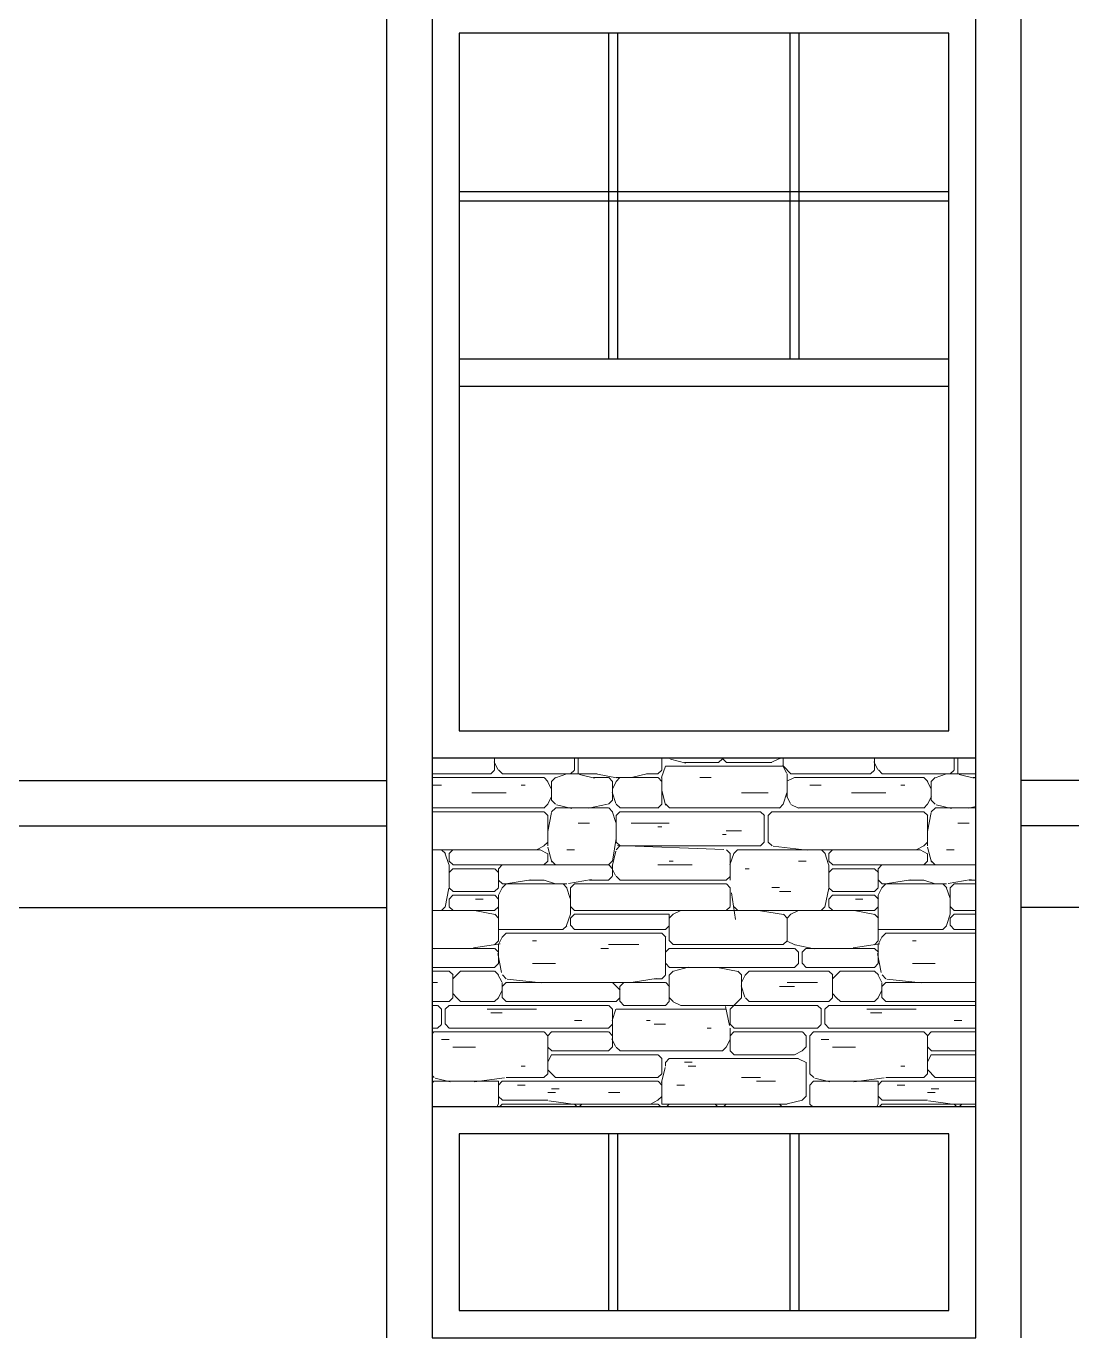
# Model space of a CAD drawing. Extents: x -12289450 to -10763036, y -7834513 to -6150123.
# Drawn here: x -11257433 to -11256141, y -7793914 to -7792292 of the extents above; entities that cross this region are included whole.
import ezdxf

# ---------------------------------------------------------------- set-up
doc = ezdxf.new("R2010")
doc.units = 0
doc.header["$LTSCALE"] = 25
doc.layers.add('RAZMER', color=7, linetype='Continuous', lineweight=9)
doc.layers.add('Двери демонтаж', color=15, linetype='Continuous', lineweight=9)

msp = doc.modelspace()

# ---------------------------------------------------------------- hatches: boundary and pattern name
at = {"layer": 'RAZMER', "lineweight": 9, "ltscale": 4}
h = msp.add_hatch(dxfattribs=at)
h.set_pattern_fill('DSLSTN', color=251, scale=168, style=0, pattern_type=2)
h.set_pattern_definition([(180, (-4778813.96, -3837752.3), (-6e-14, -469.224), [103.22928, -365.99472]), (0, (-4779269.1, -3837771.07), (0, 469.224), [60.99912, -408.22488]), (0, (-4779208.1, -3837794.53), (0, 469.224), [32.84568, -436.37832]), (315, (-4779212.8, -3837789.84), (469.22399, -1e-13), [6.635831, -656.947116]), (270, (-4779212.8, -3837785.15), (469.224, -9e-14), [4.69224, -464.53176]), (270, (-4779212.8, -3837775.76), (469.224, -9e-14), [9.38448, -459.83952]), (225, (-4779208.1, -3837771.07), (-7e-14, -469.22399), [6.635831, -656.947116]), (180, (-4779076.7, -3837771.07), (-6e-14, -469.224), [131.38272, -337.84128]), (135, (-4779072.03, -3837775.76), (-469.22399, 4e-14), [6.635831, -656.947116]), (90, (-4779072.03, -3837780.45), (-469.224, 3e-14), [4.69224, -464.53176]), (180, (-4779076.7, -3837503.6), (-6e-14, -469.224), [197.07408, -272.14992]), (180, (-4779118.95, -3837597.46), (-6e-14, -469.224), [89.15256, -380.07144]), (180, (-4779011.03, -3837386.3), (-6e-14, -469.224), [192.38184, -276.84216]), (225, (-4778935.96, -3837639.7), (-7e-14, -469.22399), [6.635831, -656.947116]), (315, (-4778935.96, -3837639.7), (469.22399, -1e-13), [6.635831, -656.947116]), (45, (-4779067.34, -3837470.77), (4e-14, 469.22399), [6.635831, -656.947116]), (0, (-4779203.4, -3837470.77), (0, 469.224), [136.07496, -333.14904]), (135, (-4778921.88, -3837536.46), (-469.22399, 4e-14), [6.635831, -656.947116]), (180, (-4778846.8, -3837536.46), (-6e-14, -469.224), [75.07584, -394.14816]), (225, (-4779001.65, -3837541.15), (-7e-14, -469.22399), [6.635831, -656.947116]), (180, (-4778842.1, -3837541.15), (-6e-14, -469.224), [159.53616, -309.68784]), (0, (-4779240.95, -3837813.3), (0, 469.224), [9.38448, -459.83952]), (0, (-4779184.64, -3837550.54), (0, 469.224), [4.69224, -464.53176]), (0, (-4779269.1, -3837527.07), (0, 469.224), [28.15344, -441.07056]), (0, (-4779283.2, -3837517.7), (0, 469.224), [9.38448, -459.83952]), (0, (-4778865.57, -3837452), (0, 469.224), [18.76896, -450.45504]), (0, (-4778856.2, -3837447.3), (0, 469.224), [37.53792, -431.68608]), (0, (-4779184.64, -3837672.53), (0, 469.224), [4.69224, -464.53176]), (0, (-4779245.64, -3837681.9), (0, 469.224), [42.23016, -426.99384]), (0, (-4779297.26, -3837672.53), (0, 469.224), [14.07672, -455.14728]), (0, (-4778874.96, -3837799.22), (0, 469.224), [9.38448, -459.83952]), (0, (-4778865.57, -3837803.9), (0, 469.224), [14.07672, -455.14728]), (0, (-4778907.8, -3837775.76), (0, 469.224), [4.69224, -464.53176]), (0, (-4778842.1, -3837766.4), (0, 469.224), [9.38448, -459.83952]), (0, (-4779128.34, -3837752.3), (0, 469.224), [9.38448, -459.83952]), (0, (-4779114.26, -3837719.46), (0, 469.224), [14.07672, -455.14728]), (0, (-4779001.65, -3837766.4), (0, 469.224), [4.69224, -464.53176]), (0, (-4779015.7, -3837771.07), (0, 469.224), [42.23016, -426.99384]), (0, (-4778935.96, -3837733.53), (0, 469.224), [4.69224, -464.53176]), (0, (-4778931.26, -3837728.84), (0, 469.224), [18.76896, -450.45504]), (0, (-4779015.7, -3837724.15), (0, 469.224), [4.69224, -464.53176]), (0, (-4779048.57, -3837719.46), (0, 469.224), [46.9224, -422.3016]), (0, (-4778912.5, -3837681.9), (0, 469.224), [32.84568, -436.37832]), (0, (-4778964.1, -3837663.15), (0, 469.224), [14.07672, -455.14728]), (0, (-4779090.8, -3837625.6), (0, 469.224), [4.69224, -464.53176]), (0, (-4779043.9, -3837616.23), (0, 469.224), [9.38448, -459.83952]), (0, (-4779039.2, -3837611.53), (0, 469.224), [9.38448, -459.83952]), (0, (-4779170.57, -3837395.7), (0, 469.224), [4.69224, -464.53176]), (0, (-4779170.57, -3837423.84), (0, 469.224), [28.15344, -441.07056]), (0, (-4779086.1, -3837405.08), (0, 469.224), [9.38448, -459.83952]), (0, (-4779076.7, -3837400.4), (0, 469.224), [37.53792, -431.68608]), (0, (-4779118.95, -3837494.23), (0, 469.224), [9.38448, -459.83952]), (0, (-4779222.2, -3837484.84), (0, 469.224), [14.07672, -455.14728]), (0, (-4779226.87, -3837480.15), (0, 469.224), [60.99912, -408.22488]), (0, (-4778954.72, -3837503.6), (0, 469.224), [4.69224, -464.53176]), (0, (-4779029.8, -3837494.23), (0, 469.224), [4.69224, -464.53176]), (0, (-4779020.4, -3837498.9), (0, 469.224), [14.07672, -455.14728]), (0, (-4778893.73, -3837569.3), (0, 469.224), [23.4612, -445.7628]), (0, (-4778912.5, -3837564.6), (0, 469.224), [23.4612, -445.7628]), (0, (-4778992.26, -3837574), (0, 469.224), [9.38448, -459.83952]), (0, (-4778978.2, -3837550.54), (0, 469.224), [9.38448, -459.83952]), (0, (-4778982.9, -3837545.84), (0, 469.224), [9.38448, -459.83952]), (0, (-4779076.7, -3837583.4), (0, 469.224), [14.07672, -455.14728]), (0, (-4779147.1, -3837578.7), (0, 469.224), [9.38448, -459.83952]), (0, (-4779151.8, -3837583.4), (0, 469.224), [9.38448, -459.83952]), (0, (-4779189.34, -3837574), (0, 469.224), [9.38448, -459.83952]), (270, (-4779212.8, -3837339.4), (469.224, -9e-14), [42.23016, -426.99384]), (243.43495, (-4779208.1, -3837330), (1.7e-05, -469.2239954), [10.492168, -1038.72458]), (251.56505, (-4779123.64, -3837362.85), (-3.8e-06, -469.2239928), [14.838167, -1468.978392]), (270, (-4779123.64, -3837344.08), (469.224, -9e-14), [18.76896, -450.45504]), (288.43495, (-4779128.34, -3837330), (469.224025, -938.4479968), [14.838167, -1468.978392]), (333.43495, (-4779320.72, -3837696), (469.2239954, 1.7e-05), [10.492168, -1038.72458]), (296.56505, (-4779325.41, -3837686.6), (469.224001, -469.22402), [10.492168, -1038.72458]), (270, (-4779325.4, -3837667.84), (469.224, -9e-14), [18.76896, -450.45504]), (206.56505, (-4779316.03, -3837663.15), (-469.22402, -469.224001), [10.492168, -1038.72458]), (26.565051, (-4779320.72, -3837362.85), (469.224012, 469.224009), [10.492168, -1038.72458]), (348.69007, (-4779316.03, -3837400.38), (469.2239957, 2.19e-05), [23.925826, -2368.656528]), (333.43495, (-4779325.41, -3837395.7), (469.2239954, 1.7e-05), [10.492168, -1038.72458]), (270, (-4779325.4, -3837367.54), (469.224, -9e-14), [28.15344, -441.07056]), (225, (-4779320.72, -3837362.85), (-7e-14, -469.22399), [6.635831, -656.947116]), (0, (-4779320.7, -3837658.46), (0, 469.224), [98.53704, -370.68696]), (315, (-4779330.1, -3837649.07), (469.22399, -1e-13), [13.271658, -650.311284]), (270, (-4779330.1, -3837620.9), (469.224, -9e-14), [28.15344, -441.07056]), (243.43495, (-4779325.41, -3837611.53), (1.7e-05, -469.2239954), [10.492168, -1038.72458]), (225, (-4779320.72, -3837606.84), (-7e-14, -469.22399), [6.635831, -656.947116]), (194.03624, (-4779301.95, -3837602.15), (-1407.6720428, -469.22392), [19.346603, -1915.313568]), (0, (-4779118.95, -3837597.46), (0, 469.224), [9.38448, -459.83952]), (0, (-4779245.64, -3837803.9), (0, 469.224), [23.4612, -445.7628]), (0, (-4779269.1, -3837808.6), (0, 469.224), [51.61464, -417.60936]), (45, (-4779269.1, -3837442.6), (4e-14, 469.22399), [13.271658, -650.311284]), (90, (-4779269.1, -3837461.4), (-469.224, 3e-14), [18.76896, -450.45504]), (135, (-4779264.4, -3837466.07), (-469.22399, 4e-14), [6.635831, -656.947116]), (116.56505, (-4779208.1, -3837447.3), (-469.224001, 469.22402), [10.492168, -1038.72458]), (90, (-4779208.1, -3837456.7), (-469.224, 3e-14), [9.38448, -459.83952]), (63.434949, (-4779212.8, -3837466.07), (-9e-06, 469.2239954), [10.492168, -1038.72458]), (288.43495, (-4778912.5, -3837452), (469.224025, -938.4479968), [14.838167, -1468.978392]), (270, (-4778912.5, -3837447.3), (469.224, -9e-14), [4.69224, -464.53176]), (243.43495, (-4778907.8, -3837437.92), (1.7e-05, -469.2239954), [10.492168, -1038.72458]), (251.56505, (-4778856.19, -3837681.92), (-3.8e-06, -469.2239928), [14.838167, -1468.978392]), (270, (-4778856.2, -3837658.46), (469.224, -9e-14), [23.4612, -445.7628]), (296.56505, (-4778860.88, -3837649.07), (469.224001, -469.22402), [10.492168, -1038.72458]), (288.43495, (-4779072.03, -3837681.92), (469.224025, -938.4479968), [14.838167, -1468.978392]), (270, (-4779072.03, -3837677.23), (469.224, -9e-14), [4.69224, -464.53176]), (243.43495, (-4779067.34, -3837667.84), (1.7e-05, -469.2239954), [10.492168, -1038.72458]), (243.43495, (-4779147.1, -3837686.6), (1.7e-05, -469.2239954), [10.492168, -1038.72458]), (270, (-4779147.1, -3837677.23), (469.224, -9e-14), [9.38448, -459.83952]), (296.56505, (-4779151.8, -3837667.84), (469.224001, -469.22402), [10.492168, -1038.72458]), (315, (-4779072.03, -3837447.3), (469.22399, -1e-13), [13.271658, -650.311284]), (63.434949, (-4779151.8, -3837545.84), (-9e-06, 469.2239954), [10.492168, -1038.72458]), (90, (-4779151.8, -3837555.23), (-469.224, 3e-14), [9.38448, -459.83952]), (135, (-4779142.4, -3837564.6), (-469.22399, 4e-14), [13.271658, -650.311284]), (90, (-4778832.73, -3837588.07), (-469.224, 3e-14), [42.23016, -426.99384]), (45, (-4778837.42, -3837592.77), (4e-14, 469.22399), [6.635831, -656.947116]), (270, (-4778860.9, -3837602.15), (469.224, -9e-14), [32.84568, -436.37832]), (270, (-4778935.96, -3837602.15), (469.224, -9e-14), [37.53792, -431.68608]), (108.43495, (-4778804.57, -3837771.07), (-469.224025, 938.4479968), [14.838167, -1468.978392]), (90, (-4778804.57, -3837799.22), (-469.224, 3e-14), [28.15344, -441.07056]), (78.690068, (-4778809.265, -3837822.685), (-5.5e-06, 469.2239957), [23.925826, -2368.656528]), (278.1301, (-4778926.57, -3837789.84), (469.22387533, -2815.34394203), [33.179148, -3284.735664]), (270, (-4778926.57, -3837771.07), (469.224, -9e-14), [18.76896, -450.45504]), (251.56505, (-4778921.88, -3837757), (-3.8e-06, -469.2239928), [14.838167, -1468.978392]), (333.43495, (-4779161.18, -3837752.3), (469.2239954, 1.7e-05), [10.492168, -1038.72458]), (180, (-4779156.5, -3837771.07), (-6e-14, -469.224), [32.84568, -436.37832]), (0, (-4779208.1, -3837569.3), (0, 469.224), [192.38184, -276.84216]), (180, (-4779128.34, -3837794.53), (-6e-14, -469.224), [46.9224, -422.3016]), (189.46232, (-4779100.18, -3837789.84), (-2346.119932, -469.2238967), [28.541784, -2825.636352]), (180, (-4779076.7, -3837789.84), (-6e-14, -469.224), [23.4612, -445.7628]), (0, (-4779114.26, -3837771.07), (0, 469.224), [14.07672, -455.14728]), (0, (-4779179.95, -3837771.07), (0, 469.224), [14.07672, -455.14728]), (180, (-4779259.7, -3837602.15), (-6e-14, -469.224), [42.23016, -426.99384]), (90, (-4779212.8, -3837597.46), (-469.224, 3e-14), [28.15344, -441.07056]), (63.434949, (-4779217.5, -3837606.84), (-9e-06, 469.2239954), [10.492168, -1038.72458]), (0, (-4779231.57, -3837606.84), (0, 469.224), [14.07672, -455.14728]), (350.53768, (-4779259.72, -3837602.15), (469.2239954, 2.03e-05), [28.541784, -2825.636352]), (0, (-4779245.64, -3837606.84), (0, 469.224), [23.4612, -445.7628]), (350.53768, (-4779273.8, -3837602.15), (469.2239954, 2.03e-05), [28.541784, -2825.636352]), (350.53768, (-4778889.03, -3837358.15), (469.2239954, 2.03e-05), [28.541784, -2825.636352]), (0, (-4778987.57, -3837358.15), (0, 469.224), [98.53704, -370.68696]), (26.565051, (-4778996.95, -3837362.85), (469.224012, 469.224009), [10.492168, -1038.72458]), (0, (-4779118.95, -3837362.85), (0, 469.224), [117.306, -351.918]), (0, (-4779142.4, -3837325.3), (0, 469.224), [9.38448, -459.83952]), (341.56505, (-4779156.49, -3837320.62), (469.2239928, -3.8e-06), [14.838167, -1468.978392]), (0, (-4779175.26, -3837320.6), (0, 469.224), [18.76896, -450.45504]), (9.4623222, (-4779203.41, -3837325.31), (2346.119914, 469.2239868), [28.541784, -2825.636352]), (348.69007, (-4779240.95, -3837358.15), (469.2239957, 2.19e-05), [23.925826, -2368.656528]), (0, (-4779311.33, -3837358.15), (0, 469.224), [70.3836, -398.8404]), (8.1301023, (-4779250.335, -3837405.076), (2815.3439232, 469.22398835), [33.179148, -3284.735664]), (0, (-4779292.57, -3837405.08), (0, 469.224), [42.23016, -426.99384]), (281.30993, (-4779212.8, -3837414.46), (469.2239304, -1876.8960738), [23.925826, -2368.656528]), (270, (-4779212.8, -3837400.4), (469.224, -9e-14), [14.07672, -455.14728]), (243.43495, (-4779208.1, -3837391), (1.7e-05, -469.2239954), [10.492168, -1038.72458]), (0, (-4779057.95, -3837381.6), (0, 469.224), [28.15344, -441.07056]), (0, (-4779175.26, -3837381.6), (0, 469.224), [23.4612, -445.7628]), (0, (-4779020.4, -3837442.6), (0, 469.224), [9.38448, -459.83952]), (9.4623222, (-4779048.57, -3837447.306), (2346.119914, 469.2239868), [28.541784, -2825.636352]), (0, (-4779161.2, -3837447.3), (0, 469.224), [112.61376, -356.61024]), (0, (-4779161.2, -3837447.3), (0, 469.224), [32.84568, -436.37832]), (353.65981, (-4779203.413, -3837442.614), (469.2239883, 1.69e-05), [42.49004, -4206.514032]), (180, (-4778846.8, -3837428.54), (-6e-14, -469.224), [154.84392, -314.38008]), (0, (-4779001.65, -3837405.08), (0, 469.224), [154.84392, -314.38008]), (0, (-4778921.9, -3837503.6), (0, 469.224), [103.22928, -365.99472]), (0, (-4778921.9, -3837475.46), (0, 469.224), [103.22928, -365.99472]), (0, (-4778987.57, -3837475.46), (0, 469.224), [65.69136, -403.53264]), (333.43495, (-4778996.95, -3837470.77), (469.2239954, 1.7e-05), [10.492168, -1038.72458]), (348.69007, (-4778940.65, -3837428.54), (469.2239957, 2.19e-05), [23.925826, -2368.656528]), (14.036243, (-4778996.95, -3837433.23), (1407.6720182, 469.2239937), [19.346603, -1915.313568]), (180, (-4779151.8, -3837592.77), (-6e-14, -469.224), [37.53792, -431.68608]), (0, (-4779273.8, -3837475.46), (0, 469.224), [197.07408, -272.14992]), (0, (-4779128.34, -3837508.3), (0, 469.224), [28.15344, -441.07056]), (0, (-4779203.4, -3837564.6), (0, 469.224), [46.9224, -422.3016]), (165.96376, (-4779273.8, -3837569.3), (-469.2239836, -3.41e-05), [19.346603, -1915.313568]), (180, (-4779240.95, -3837569.3), (-6e-14, -469.224), [32.84568, -436.37832]), (187.12502, (-4779203.413, -3837564.61), (-3284.56800684, -469.22421158), [37.83005, -3745.174776]), (0, (-4779292.57, -3837508.3), (0, 469.224), [136.07496, -333.14904]), (0, (-4779118.95, -3837827.4), (0, 469.224), [187.6896, -281.5344]), (0, (-4778973.5, -3837789.84), (0, 469.224), [23.4612, -445.7628]), (0, (-4779118.95, -3837794.53), (0, 469.224), [187.6896, -281.5344]), (296.56505, (-4779072.03, -3837775.76), (469.224001, -469.22402), [10.492168, -1038.72458]), (270, (-4779072.03, -3837771.07), (469.224, -9e-14), [4.69224, -464.53176]), (255.96376, (-4779067.34, -3837752.3), (3.41e-05, -469.2239836), [19.346603, -1915.313568]), (0, (-4779062.65, -3837747.6), (0, 469.224), [173.61288, -295.61112]), (284.03624, (-4779011.03, -3837677.23), (469.22392, -1407.6720428), [19.346603, -1915.313568]), (270, (-4779011.03, -3837663.15), (469.224, -9e-14), [14.07672, -455.14728]), (251.56505, (-4779006.34, -3837649.07), (-3.8e-06, -469.2239928), [14.838167, -1468.978392]), (0, (-4779062.65, -3837705.4), (0, 469.224), [173.61288, -295.61112]), (180, (-4778874.96, -3837644.4), (-6e-14, -469.224), [56.30688, -412.91712]), (206.56505, (-4778865.57, -3837639.69), (-469.22402, -469.224001), [10.492168, -1038.72458]), (315, (-4779011.03, -3837630.3), (469.22399, -1e-13), [6.635831, -656.947116]), (270, (-4779011.03, -3837620.9), (469.224, -9e-14), [9.38448, -459.83952]), (243.43495, (-4779006.34, -3837602.15), (1.7e-05, -469.2239954), [10.492168, -1038.72458]), (135, (-4778935.96, -3837606.84), (-469.22399, 4e-14), [13.271658, -650.311284]), (165.96376, (-4778982.88, -3837644.38), (-469.2239836, -3.41e-05), [19.346603, -1915.313568]), (180, (-4778940.65, -3837644.4), (-6e-14, -469.224), [42.23016, -426.99384]), (0, (-4779006.34, -3837649.07), (0, 469.224), [145.45944, -323.76456]), (26.565051, (-4779165.88, -3837752.3), (469.224012, 469.224009), [10.492168, -1038.72458]), (0, (-4779184.64, -3837752.3), (0, 469.224), [18.76896, -450.45504]), (0, (-4779301.95, -3837752.3), (0, 469.224), [46.9224, -422.3016]), (353.65981, (-4779344.18, -3837747.61), (469.2239883, 1.69e-05), [42.49004, -4206.514032]), (0, (-4779344.2, -3837705.4), (0, 469.224), [187.6896, -281.5344]), (0, (-4779311.33, -3837700.7), (0, 469.224), [154.84392, -314.38008]), (0, (-4779316.03, -3837663.15), (0, 469.224), [159.53616, -309.68784]), (260.53768, (-4779067.34, -3837738.225), (2.03e-05, -469.2239954), [28.541784, -2825.636352]), (270, (-4779067.34, -3837719.46), (469.224, -9e-14), [18.76896, -450.45504]), (288.43495, (-4779072.03, -3837705.38), (469.224025, -938.4479968), [14.838167, -1468.978392]), (284.03624, (-4779151.8, -3837747.61), (469.22392, -1407.6720428), [19.346603, -1915.313568]), (270, (-4779151.8, -3837728.84), (469.224, -9e-14), [18.76896, -450.45504]), (258.69007, (-4779147.11, -3837705.38), (2.19e-05, -469.2239957), [23.925826, -2368.656528]), (45, (-4779076.72, -3837696), (4e-14, 469.22399), [6.635831, -656.947116]), (11.309932, (-4779100.18, -3837700.69), (1876.8960574, 469.223996), [23.925826, -2368.656528]), (0, (-4779123.64, -3837700.7), (0, 469.224), [23.4612, -445.7628]), (345.96376, (-4779142.41, -3837696), (469.2239836, 3.41e-05), [19.346603, -1915.313568]), (198.43495, (-4779128.34, -3837658.46), (-938.4479968, -469.224025), [14.838167, -1468.978392]), (180, (-4779114.26, -3837658.46), (-6e-14, -469.224), [14.07672, -455.14728]), (165.96376, (-4779095.49, -3837663.15), (-469.2239836, -3.41e-05), [19.346603, -1915.313568]), (180, (-4779076.7, -3837663.15), (-6e-14, -469.224), [18.76896, -450.45504]), (0, (-4779128.34, -3837658.46), (0, 469.224), [4.69224, -464.53176]), (0, (-4779208.1, -3837658.46), (0, 469.224), [84.46032, -384.76368]), (345.96376, (-4779142.41, -3837616.23), (469.2239836, 3.41e-05), [19.346603, -1915.313568]), (0, (-4779184.64, -3837616.23), (0, 469.224), [42.23016, -426.99384]), (11.309932, (-4779208.105, -3837620.92), (1876.8960574, 469.223996), [23.925826, -2368.656528]), (296.56505, (-4779217.5, -3837644.38), (469.224001, -469.22402), [10.492168, -1038.72458]), (270, (-4779217.5, -3837639.7), (469.224, -9e-14), [4.69224, -464.53176]), (251.56505, (-4779212.8, -3837625.61), (-3.8e-06, -469.2239928), [14.838167, -1468.978392]), (270, (-4779114.26, -3837602.15), (469.224, -9e-14), [56.30688, -412.91712]), (351.8699, (-4779151.8, -3837592.765), (469.22399433, 2.213e-05), [33.179148, -3284.735664]), (0, (-4779175.26, -3837592.77), (0, 469.224), [23.4612, -445.7628]), (0, (-4779029.8, -3837658.46), (0, 469.224), [14.07672, -455.14728]), (14.036243, (-4779048.57, -3837663.15), (1407.6720182, 469.2239937), [19.346603, -1915.313568]), (0, (-4779067.34, -3837663.15), (0, 469.224), [18.76896, -450.45504]), (348.69007, (-4779090.8, -3837658.46), (469.2239957, 2.19e-05), [23.925826, -2368.656528]), (0, (-4779114.26, -3837658.46), (0, 469.224), [23.4612, -445.7628]), (180, (-4779015.7, -3837597.46), (-6e-14, -469.224), [93.8448, -375.3792]), (14.036243, (-4778856.19, -3837597.46), (1407.6720182, 469.2239937), [19.346603, -1915.313568]), (0, (-4778973.5, -3837597.46), (0, 469.224), [117.306, -351.918]), (243.43495, (-4778926.57, -3837517.69), (1.7e-05, -469.2239954), [10.492168, -1038.72458]), (270, (-4778926.57, -3837503.6), (469.224, -9e-14), [14.07672, -455.14728]), (281.30993, (-4778931.26, -3837480.15), (469.2239304, -1876.8960738), [23.925826, -2368.656528]), (296.56505, (-4779072.03, -3837517.69), (469.224001, -469.22402), [10.492168, -1038.72458]), (270, (-4779072.03, -3837494.23), (469.224, -9e-14), [23.4612, -445.7628]), (251.56505, (-4779067.34, -3837480.15), (-3.8e-06, -469.2239928), [14.838167, -1468.978392]), (0, (-4779067.34, -3837480.15), (0, 469.224), [136.07496, -333.14904]), (0, (-4779062.65, -3837531.77), (0, 469.224), [126.69048, -342.53352]), (26.565051, (-4778846.8, -3837536.46), (469.224012, 469.224009), [10.492168, -1038.72458]), (333.43495, (-4778842.1, -3837541.15), (469.2239954, 1.7e-05), [10.492168, -1038.72458]), (90, (-4779006.34, -3837550.54), (-469.224, 3e-14), [4.69224, -464.53176]), (75.963757, (-4779011.03, -3837569.3), (-9.5e-06, 469.2239836), [19.346603, -1915.313568]), (90, (-4779011.03, -3837597.46), (-469.224, 3e-14), [28.15344, -441.07056]), (0, (-4779147.1, -3837536.46), (0, 469.224), [131.38272, -337.84128]), (0, (-4779128.34, -3837531.77), (0, 469.224), [23.4612, -445.7628]), (180, (-4779076.7, -3837531.77), (-6e-14, -469.224), [70.3836, -398.8404]), (225, (-4779072.03, -3837527.07), (-7e-14, -469.22399), [6.635831, -656.947116]), (270, (-4779072.03, -3837513), (469.224, -9e-14), [14.07672, -455.14728]), (315, (-4779076.72, -3837508.3), (469.22399, -1e-13), [6.635831, -656.947116]), (0, (-4779147.1, -3837508.3), (0, 469.224), [70.3836, -398.8404]), (45, (-4779151.8, -3837513), (4e-14, 469.22399), [6.635831, -656.947116]), (90, (-4779151.8, -3837527.07), (-469.224, 3e-14), [14.07672, -455.14728]), (135, (-4779147.1, -3837531.77), (-469.22399, 4e-14), [6.635831, -656.947116]), (26.565051, (-4779025.1, -3837597.46), (469.224012, 469.224009), [10.492168, -1038.72458]), (0, (-4779048.57, -3837597.46), (0, 469.224), [23.4612, -445.7628]), (0, (-4779208.1, -3837592.77), (0, 469.224), [18.76896, -450.45504]), (180, (-4779015.7, -3837564.6), (-6e-14, -469.224), [126.69048, -342.53352]), (180, (-4778837.4, -3837508.3), (-6e-14, -469.224), [84.46032, -384.76368]), (225, (-4779072.03, -3837785.15), (-7e-14, -469.22399), [6.635831, -656.947116]), (45, (-4779217.5, -3837803.9), (4e-14, 469.22399), [6.635831, -656.947116]), (315, (-4779217.5, -3837775.76), (469.22399, -1e-13), [6.635831, -656.947116]), (45, (-4779273.8, -3837780.45), (4e-14, 469.22399), [6.635831, -656.947116]), (315, (-4779273.8, -3837799.22), (469.22399, -1e-13), [6.635831, -656.947116]), (45, (-4779273.8, -3837813.3), (4e-14, 469.22399), [6.635831, -656.947116]), (315, (-4779273.8, -3837822.7), (469.22399, -1e-13), [6.635831, -656.947116]), (225, (-4779212.8, -3837822.7), (-7e-14, -469.22399), [6.635831, -656.947116]), (315, (-4779217.5, -3837808.6), (469.22399, -1e-13), [6.635831, -656.947116]), (315, (-4779123.64, -3837822.7), (469.22399, -1e-13), [6.635831, -656.947116]), (45, (-4779123.64, -3837799.22), (4e-14, 469.22399), [6.635831, -656.947116]), (225, (-4778809.26, -3837822.7), (-7e-14, -469.22399), [6.635831, -656.947116]), (315, (-4778813.96, -3837752.3), (469.22399, -1e-13), [6.635831, -656.947116]), (45, (-4778921.88, -3837757), (4e-14, 469.22399), [6.635831, -656.947116]), (315, (-4778921.88, -3837822.7), (469.22399, -1e-13), [6.635831, -656.947116]), (225, (-4778926.57, -3837822.7), (-7e-14, -469.22399), [6.635831, -656.947116]), (315, (-4778931.26, -3837794.53), (469.22399, -1e-13), [6.635831, -656.947116]), (225, (-4778926.57, -3837785.15), (-7e-14, -469.22399), [6.635831, -656.947116]), (315, (-4778931.26, -3837752.3), (469.22399, -1e-13), [6.635831, -656.947116]), (315, (-4779067.34, -3837785.15), (469.22399, -1e-13), [6.635831, -656.947116]), (45, (-4779067.34, -3837752.3), (4e-14, 469.22399), [6.635831, -656.947116]), (45, (-4779076.72, -3837771.07), (4e-14, 469.22399), [6.635831, -656.947116]), (315, (-4779147.1, -3837766.38), (469.22399, -1e-13), [6.635831, -656.947116]), (225, (-4779151.8, -3837766.38), (-7e-14, -469.22399), [6.635831, -656.947116]), (315, (-4779273.8, -3837766.38), (469.22399, -1e-13), [6.635831, -656.947116]), (45, (-4779273.8, -3837757), (4e-14, 469.22399), [6.635831, -656.947116]), (135, (-4779062.65, -3837747.6), (-469.22399, 4e-14), [6.635831, -656.947116]), (225, (-4778884.34, -3837742.92), (-7e-14, -469.22399), [6.635831, -656.947116]), (315, (-4778889.03, -3837705.38), (469.22399, -1e-13), [6.635831, -656.947116]), (45, (-4779067.34, -3837710.07), (4e-14, 469.22399), [6.635831, -656.947116]), (315, (-4779076.72, -3837700.7), (469.22399, -1e-13), [6.635831, -656.947116]), (315, (-4779076.72, -3837663.15), (469.22399, -1e-13), [6.635831, -656.947116]), (45, (-4779147.1, -3837667.84), (4e-14, 469.22399), [6.635831, -656.947116]), (315, (-4779147.1, -3837691.3), (469.22399, -1e-13), [6.635831, -656.947116]), (45, (-4779147.1, -3837705.38), (4e-14, 469.22399), [6.635831, -656.947116]), (225, (-4779151.8, -3837742.92), (-7e-14, -469.22399), [6.635831, -656.947116]), (315, (-4779348.87, -3837742.92), (469.22399, -1e-13), [6.635831, -656.947116]), (225, (-4779344.18, -3837705.38), (-7e-14, -469.22399), [6.635831, -656.947116]), (315, (-4779156.5, -3837705.38), (469.22399, -1e-13), [6.635831, -656.947116]), (225, (-4779151.8, -3837696), (-7e-14, -469.22399), [6.635831, -656.947116]), (315, (-4779156.5, -3837663.15), (469.22399, -1e-13), [6.635831, -656.947116]), (225, (-4779217.5, -3837653.76), (-7e-14, -469.22399), [6.635831, -656.947116]), (315, (-4779222.18, -3837606.84), (469.22399, -1e-13), [6.635831, -656.947116]), (45, (-4779297.26, -3837574), (4e-14, 469.22399), [6.635831, -656.947116]), (315, (-4779297.26, -3837597.46), (469.22399, -1e-13), [6.635831, -656.947116]), (45, (-4779114.26, -3837602.15), (4e-14, 469.22399), [6.635831, -656.947116]), (45, (-4779123.64, -3837658.46), (4e-14, 469.22399), [6.635831, -656.947116]), (315, (-4779212.8, -3837653.76), (469.22399, -1e-13), [6.635831, -656.947116]), (45, (-4779212.8, -3837625.6), (4e-14, 469.22399), [6.635831, -656.947116]), (315, (-4779123.64, -3837620.92), (469.22399, -1e-13), [6.635831, -656.947116]), (225, (-4779114.26, -3837611.53), (-7e-14, -469.22399), [6.635831, -656.947116]), (315, (-4779118.95, -3837597.46), (469.22399, -1e-13), [6.635831, -656.947116]), (315, (-4779212.8, -3837611.53), (469.22399, -1e-13), [6.635831, -656.947116]), (45, (-4779212.8, -3837602.15), (4e-14, 469.22399), [6.635831, -656.947116]), (315, (-4779212.8, -3837588.07), (469.22399, -1e-13), [6.635831, -656.947116]), (45, (-4779212.8, -3837574), (4e-14, 469.22399), [6.635831, -656.947116]), (315, (-4779015.72, -3837569.3), (469.22399, -1e-13), [6.635831, -656.947116]), (225, (-4779011.03, -3837588.07), (-7e-14, -469.22399), [6.635831, -656.947116]), (315, (-4779015.72, -3837597.46), (469.22399, -1e-13), [6.635831, -656.947116]), (45, (-4779015.72, -3837658.46), (4e-14, 469.22399), [6.635831, -656.947116]), (45, (-4779015.72, -3837700.7), (4e-14, 469.22399), [6.635831, -656.947116]), (315, (-4779067.34, -3837696), (469.22399, -1e-13), [6.635831, -656.947116]), (45, (-4779067.34, -3837667.84), (4e-14, 469.22399), [6.635831, -656.947116]), (315, (-4779015.72, -3837663.15), (469.22399, -1e-13), [6.635831, -656.947116]), (135, (-4779001.65, -3837700.7), (-469.22399, 4e-14), [6.635831, -656.947116]), (225, (-4778860.88, -3837696), (-7e-14, -469.22399), [6.635831, -656.947116]), (315, (-4779006.34, -3837635), (469.22399, -1e-13), [6.635831, -656.947116]), (45, (-4779006.34, -3837602.15), (4e-14, 469.22399), [6.635831, -656.947116]), (45, (-4778865.57, -3837639.7), (4e-14, 469.22399), [6.635831, -656.947116]), (45, (-4778935.96, -3837602.15), (4e-14, 469.22399), [6.635831, -656.947116]), (315, (-4778865.57, -3837597.46), (469.22399, -1e-13), [6.635831, -656.947116]), (135, (-4778832.73, -3837513), (-469.22399, 4e-14), [6.635831, -656.947116]), (45, (-4778837.42, -3837531.77), (4e-14, 469.22399), [6.635831, -656.947116]), (225, (-4779011.03, -3837559.92), (-7e-14, -469.22399), [6.635831, -656.947116]), (315, (-4779015.72, -3837536.46), (469.22399, -1e-13), [6.635831, -656.947116]), (135, (-4778813.96, -3837480.15), (-469.22399, 4e-14), [6.635831, -656.947116]), (45, (-4778818.65, -3837503.6), (4e-14, 469.22399), [6.635831, -656.947116]), (315, (-4778926.57, -3837498.92), (469.22399, -1e-13), [6.635831, -656.947116]), (45, (-4778926.57, -3837480.15), (4e-14, 469.22399), [6.635831, -656.947116]), (45, (-4778926.57, -3837513), (4e-14, 469.22399), [6.635831, -656.947116]), (225, (-4778931.26, -3837527.07), (-7e-14, -469.22399), [6.635831, -656.947116]), (315, (-4779067.34, -3837527.07), (469.22399, -1e-13), [6.635831, -656.947116]), (225, (-4779151.8, -3837559.92), (-7e-14, -469.22399), [6.635831, -656.947116]), (315, (-4779297.26, -3837559.92), (469.22399, -1e-13), [6.635831, -656.947116]), (45, (-4779297.26, -3837513), (4e-14, 469.22399), [6.635831, -656.947116]), (315, (-4779156.5, -3837508.3), (469.22399, -1e-13), [6.635831, -656.947116]), (225, (-4779072.03, -3837498.92), (-7e-14, -469.22399), [6.635831, -656.947116]), (315, (-4779076.72, -3837475.46), (469.22399, -1e-13), [6.635831, -656.947116]), (315, (-4779278.5, -3837498.92), (469.22399, -1e-13), [6.635831, -656.947116]), (225, (-4779273.8, -3837475.46), (-7e-14, -469.22399), [6.635831, -656.947116]), (315, (-4779306.64, -3837423.84), (469.22399, -1e-13), [6.635831, -656.947116]), (45, (-4779306.64, -3837409.77), (4e-14, 469.22399), [6.635831, -656.947116]), (315, (-4779217.5, -3837362.85), (469.22399, -1e-13), [6.635831, -656.947116]), (225, (-4779212.8, -3837395.7), (-7e-14, -469.22399), [6.635831, -656.947116]), (315, (-4779217.5, -3837405.08), (469.22399, -1e-13), [6.635831, -656.947116]), (225, (-4779212.8, -3837423.84), (-7e-14, -469.22399), [6.635831, -656.947116]), (315, (-4779264.4, -3837466.07), (469.22399, -1e-13), [6.635831, -656.947116]), (225, (-4779212.8, -3837466.07), (-7e-14, -469.22399), [6.635831, -656.947116]), (315, (-4779217.5, -3837433.23), (469.22399, -1e-13), [6.635831, -656.947116]), (315, (-4779208.1, -3837466.07), (469.22399, -1e-13), [6.635831, -656.947116]), (45, (-4779208.1, -3837452), (4e-14, 469.22399), [6.635831, -656.947116]), (315, (-4779072.03, -3837447.3), (469.22399, -1e-13), [6.635831, -656.947116]), (315, (-4779062.65, -3837470.77), (469.22399, -1e-13), [6.635831, -656.947116]), (45, (-4779062.65, -3837452), (4e-14, 469.22399), [6.635831, -656.947116]), (225, (-4779001.65, -3837470.77), (-7e-14, -469.22399), [6.635831, -656.947116]), (315, (-4779006.34, -3837447.3), (469.22399, -1e-13), [6.635831, -656.947116]), (315, (-4779001.65, -3837466.07), (469.22399, -1e-13), [6.635831, -656.947116]), (225, (-4778912.5, -3837466.07), (-7e-14, -469.22399), [13.271658, -650.311284]), (315, (-4778907.8, -3837466.07), (469.22399, -1e-13), [6.635831, -656.947116]), (225, (-4778799.88, -3837466.07), (-7e-14, -469.22399), [6.635831, -656.947116]), (315, (-4778804.57, -3837433.23), (469.22399, -1e-13), [6.635831, -656.947116]), (45, (-4778907.8, -3837437.92), (4e-14, 469.22399), [6.635831, -656.947116]), (315, (-4778917.2, -3837433.23), (469.22399, -1e-13), [6.635831, -656.947116]), (45, (-4779001.65, -3837437.92), (4e-14, 469.22399), [6.635831, -656.947116]), (45, (-4779011.03, -3837442.6), (4e-14, 469.22399), [6.635831, -656.947116]), (315, (-4779208.1, -3837437.92), (469.22399, -1e-13), [6.635831, -656.947116]), (225, (-4779203.4, -3837386.3), (-7e-14, -469.22399), [6.635831, -656.947116]), (315, (-4779011.03, -3837386.3), (469.22399, -1e-13), [6.635831, -656.947116]), (225, (-4779001.65, -3837376.92), (-7e-14, -469.22399), [6.635831, -656.947116]), (315, (-4779123.64, -3837376.92), (469.22399, -1e-13), [6.635831, -656.947116]), (45, (-4779123.64, -3837367.54), (4e-14, 469.22399), [6.635831, -656.947116]), (45, (-4779133.03, -3837381.6), (4e-14, 469.22399), [6.635831, -656.947116]), (45, (-4779208.1, -3837330), (4e-14, 469.22399), [6.635831, -656.947116]), (315, (-4779133.03, -3837325.3), (469.22399, -1e-13), [6.635831, -656.947116]), (45, (-4778846.8, -3837428.54), (4e-14, 469.22399), [6.635831, -656.947116]), (315, (-4779006.34, -3837423.84), (469.22399, -1e-13), [6.635831, -656.947116]), (225, (-4779001.65, -3837405.08), (-7e-14, -469.22399), [6.635831, -656.947116]), (315, (-4778846.8, -3837405.08), (469.22399, -1e-13), [6.635831, -656.947116]), (45, (-4778860.88, -3837400.38), (4e-14, 469.22399), [6.635831, -656.947116]), (315, (-4779001.65, -3837395.7), (469.22399, -1e-13), [6.635831, -656.947116]), (45, (-4779001.65, -3837367.54), (4e-14, 469.22399), [6.635831, -656.947116]), (315, (-4778860.88, -3837362.85), (469.22399, -1e-13), [6.635831, -656.947116]), (270, (-4779348.87, -3837710.07), (469.224, -9e-14), [32.84568, -436.37832]), (270, (-4779212.8, -3837372.23), (469.224, -9e-14), [23.4612, -445.7628]), (270, (-4779006.34, -3837391), (469.224, -9e-14), [46.9224, -422.3016]), (270, (-4779001.65, -3837437.9), (469.224, -9e-14), [32.84568, -436.37832]), (90, (-4778912.5, -3837466.07), (-469.224, 3e-14), [28.15344, -441.07056]), (0, (-4779203.4, -3837447.3), (0, 469.224), [131.38272, -337.84128]), (90, (-4779208.1, -3837466.07), (-469.224, 3e-14), [14.07672, -455.14728]), (0, (-4779057.95, -3837447.3), (0, 469.224), [51.61464, -417.60936]), (270, (-4779001.65, -3837452), (469.224, -9e-14), [14.07672, -455.14728]), (90, (-4779062.65, -3837470.77), (-469.224, 3e-14), [18.76896, -450.45504]), (270, (-4779151.8, -3837513), (469.224, -9e-14), [46.9224, -422.3016]), (270, (-4779297.26, -3837513), (469.224, -9e-14), [46.9224, -422.3016]), (270, (-4779278.5, -3837480.15), (469.224, -9e-14), [18.76896, -450.45504]), (90, (-4778832.73, -3837527.07), (-469.224, 3e-14), [14.07672, -455.14728]), (270, (-4778926.57, -3837513), (469.224, -9e-14), [18.76896, -450.45504]), (90, (-4778813.96, -3837498.9), (-469.224, 3e-14), [18.76896, -450.45504]), (0, (-4778903.1, -3837433.23), (0, 469.224), [93.8448, -375.3792]), (270, (-4778799.9, -3837437.9), (469.224, -9e-14), [28.15344, -441.07056]), (0, (-4779259.7, -3837470.77), (0, 469.224), [42.23016, -426.99384]), (270, (-4779306.64, -3837409.77), (469.224, -9e-14), [14.07672, -455.14728]), (270, (-4779006.34, -3837409.77), (469.224, -9e-14), [14.07672, -455.14728]), (0, (-4779057.95, -3837475.46), (0, 469.224), [51.61464, -417.60936]), (180, (-4779217.5, -3837433.23), (-6e-14, -469.224), [42.23016, -426.99384]), (180, (-4778804.57, -3837433.23), (-6e-14, -469.224), [4.69224, -464.53176]), (180, (-4778804.57, -3837470.77), (-6e-14, -469.224), [4.69224, -464.53176]), (0, (-4779278.5, -3837428.54), (0, 469.224), [60.99912, -408.22488]), (90, (-4779212.8, -3837423.84), (-469.224, 3e-14), [14.07672, -455.14728]), (180, (-4779217.5, -3837405.08), (-6e-14, -469.224), [60.99912, -408.22488]), (270, (-4779072.03, -3837480.15), (469.224, -9e-14), [18.76896, -450.45504]), (270, (-4778842.1, -3837409.77), (469.224, -9e-14), [14.07672, -455.14728]), (0, (-4779301.95, -3837405.08), (0, 469.224), [23.4612, -445.7628]), (0, (-4779301.95, -3837428.54), (0, 469.224), [23.4612, -445.7628]), (0, (-4778903.1, -3837470.77), (0, 469.224), [93.8448, -375.3792]), (270, (-4778926.57, -3837480.15), (469.224, -9e-14), [18.76896, -450.45504]), (90, (-4779011.03, -3837588.07), (-469.224, 3e-14), [14.07672, -455.14728]), (180, (-4779212.8, -3837569.3), (-6e-14, -469.224), [65.69136, -403.53264]), (270, (-4779011.03, -3837541.15), (469.224, -9e-14), [18.76896, -450.45504]), (270, (-4779217.5, -3837611.53), (469.224, -9e-14), [42.23016, -426.99384]), (180, (-4779222.2, -3837658.46), (-6e-14, -469.224), [56.30688, -412.91712]), (270, (-4779151.8, -3837710.07), (469.224, -9e-14), [32.84568, -436.37832]), (0, (-4779212.8, -3837381.6), (0, 469.224), [79.76808, -389.45592]), (270, (-4779273.8, -3837780.45), (469.224, -9e-14), [18.76896, -450.45504]), (0, (-4779269.1, -3837827.4), (0, 469.224), [51.61464, -417.60936]), (90, (-4779212.8, -3837822.7), (-469.224, 3e-14), [9.38448, -459.83952]), (180, (-4779217.5, -3837775.76), (-6e-14, -469.224), [51.61464, -417.60936]), (270, (-4779123.64, -3837372.23), (469.224, -9e-14), [4.69224, -464.53176]), (0, (-4779118.95, -3837381.6), (0, 469.224), [112.61376, -356.61024]), (90, (-4779001.65, -3837376.9), (-469.224, 3e-14), [4.69224, -464.53176]), (90, (-4779123.64, -3837372.23), (-469.224, 3e-14), [4.69224, -464.53176]), (270, (-4779001.65, -3837362.85), (469.224, -9e-14), [9.38448, -459.83952]), (270, (-4779001.65, -3837372.23), (469.224, -9e-14), [23.4612, -445.7628]), (0, (-4778996.95, -3837400.4), (0, 469.224), [136.07496, -333.14904]), (90, (-4778856.2, -3837395.7), (-469.224, 3e-14), [23.4612, -445.7628]), (90, (-4779001.65, -3837372.23), (-469.224, 3e-14), [4.69224, -464.53176]), (270, (-4778856.2, -3837367.54), (469.224, -9e-14), [4.69224, -464.53176]), (0, (-4778917.2, -3837827.4), (0, 469.224), [103.22928, -365.99472]), (90, (-4779212.8, -3837372.23), (-469.224, 3e-14), [4.69224, -464.53176]), (0, (-4779269.1, -3837803.9), (0, 469.224), [51.61464, -417.60936]), (270, (-4779273.8, -3837813.3), (469.224, -9e-14), [9.38448, -459.83952]), (90, (-4779212.8, -3837799.22), (-469.224, 3e-14), [18.76896, -450.45504]), (270, (-4779123.64, -3837799.22), (469.224, -9e-14), [23.4612, -445.7628]), (90, (-4778926.57, -3837822.7), (-469.224, 3e-14), [23.4612, -445.7628]), (270, (-4779151.8, -3837757), (469.224, -9e-14), [9.38448, -459.83952]), (90, (-4779273.8, -3837766.4), (-469.224, 3e-14), [9.38448, -459.83952]), (0, (-4779269.1, -3837752.3), (0, 469.224), [107.92152, -361.30248]), (270, (-4779072.03, -3837780.45), (469.224, -9e-14), [4.69224, -464.53176]), (90, (-4779212.8, -3837785.15), (-469.224, 3e-14), [4.69224, -464.53176]), (0, (-4779062.65, -3837789.84), (0, 469.224), [131.38272, -337.84128]), (90, (-4778926.57, -3837785.15), (-469.224, 3e-14), [28.15344, -441.07056]), (177.95459, (-4778931.263, -3837752.301), (-469.224008016, 1.295e-05), [131.46648, -13015.18176]), (0, (-4779062.65, -3837700.7), (0, 469.224), [46.9224, -422.3016]), (90, (-4779011.03, -3837696), (-469.224, 3e-14), [28.15344, -441.07056]), (180, (-4779015.7, -3837663.15), (-6e-14, -469.224), [46.9224, -422.3016]), (0, (-4779001.65, -3837700.7), (0, 469.224), [136.07496, -333.14904]), (180, (-4778945.34, -3837597.46), (-6e-14, -469.224), [65.69136, -403.53264]), (90, (-4779072.03, -3837691.3), (-469.224, 3e-14), [23.4612, -445.7628]), (270, (-4779147.1, -3837667.84), (469.224, -9e-14), [23.4612, -445.7628]), (90, (-4779067.34, -3837742.9), (-469.224, 3e-14), [32.84568, -436.37832]), (270, (-4778884.34, -3837710.07), (469.224, -9e-14), [32.84568, -436.37832]), (180, (-4779076.7, -3837700.7), (-6e-14, -469.224), [65.69136, -403.53264]), (0, (-4779142.4, -3837771.07), (0, 469.224), [65.69136, -403.53264]), (180, (-4779278.5, -3837569.3), (-6e-14, -469.224), [14.07672, -455.14728]), (270, (-4779297.26, -3837574), (469.224, -9e-14), [23.4612, -445.7628]), (90, (-4779212.8, -3837588.07), (-469.224, 3e-14), [14.07672, -455.14728]), (90, (-4779118.95, -3837653.76), (-469.224, 3e-14), [28.15344, -441.07056]), (270, (-4779212.8, -3837602.15), (469.224, -9e-14), [9.38448, -459.83952]), (0, (-4779208.1, -3837616.23), (0, 469.224), [89.15256, -380.07144]), (90, (-4779114.26, -3837611.53), (-469.224, 3e-14), [9.38448, -459.83952]), (270, (-4779011.03, -3837602.15), (469.224, -9e-14), [51.61464, -417.60936])])
h.paths.add_polyline_path([(-11256354, -7793628), (-11256259.8, -7793628), (-11256259.8, -7793196.8), (-11256931.8, -7793196.8), (-11256931.8, -7793628), (-11256779.3, -7793628)])

# ---------------------------------------------------------------- linework, layer by layer
at = {"layer": 'RAZMER', "lineweight": 25, "ltscale": 4}
for p, q in [((-11256987.8, -7793913.6), (-11256987.8, -7791192)), ((-11256259.8, -7793913.6), (-11256259.8, -7791192)), ((-11256203.8, -7793913.6), (-11256203.8, -7791192))]:
    msp.add_line(p, q, dxfattribs=at)
at = {"layer": 'RAZMER', "lineweight": 0, "ltscale": 4}
msp.add_line((-11256931.8, -7793913.6), (-11256259.8, -7793913.6), dxfattribs=at)
at = {"layer": 'RAZMER', "lineweight": 25, "ltscale": 4}
for points in [[(-11256931.8, -7792188.8), (-11256931.8, -7793913.6)], [(-11257469.4, -7793224.8), (-11256987.8, -7793224.8)], [(-11255722.2, -7793224.8), (-11256203.8, -7793224.8)], [(-11257469.4, -7793280.8), (-11256987.8, -7793280.8)], [(-11255722.2, -7793280.8), (-11256203.8, -7793280.8)], [(-11257469.4, -7793381.6), (-11256987.8, -7793381.6)], [(-11255722.2, -7793381.6), (-11256203.8, -7793381.6)]]:
    msp.add_lwpolyline(points, dxfattribs=at)
at = {"layer": 'Двери демонтаж', "lineweight": 30, "ltscale": 50}
for points in [[(-11256259.8, -7792267.2), (-11256931.8, -7792267.2), (-11256931.8, -7793196.8), (-11256259.8, -7793196.8)], [(-11256259.8, -7793628), (-11256931.8, -7793628), (-11256931.8, -7793913.6), (-11256259.8, -7793913.6)]]:
    msp.add_lwpolyline(points, close=True, dxfattribs=at)
at = {"layer": 'Двери демонтаж', "lineweight": 25, "ltscale": 50}
for points in [[(-11256293.4, -7792300.8), (-11256898.2, -7792300.8), (-11256898.2, -7793163.2), (-11256293.4, -7793163.2)], [(-11256293.4, -7793661.6), (-11256898.2, -7793661.6), (-11256898.2, -7793880), (-11256293.4, -7793880)]]:
    msp.add_lwpolyline(points, close=True, dxfattribs=at)
for points in [[(-11256713.4, -7792704), (-11256713.4, -7792300.8)], [(-11256702.2, -7792704), (-11256702.2, -7792300.8)], [(-11256489.4, -7792704), (-11256489.4, -7792300.8)], [(-11256478.2, -7792704), (-11256478.2, -7792300.8)], [(-11256898.2, -7792496.8), (-11256293.4, -7792496.8)], [(-11256842.2, -7792496.8), (-11256601.4, -7792496.8)], [(-11256898.2, -7792508), (-11256293.4, -7792508)], [(-11256842.2, -7792508), (-11256601.4, -7792508)], [(-11256293.4, -7792704), (-11256898.2, -7792704)], [(-11256293.4, -7792737.6), (-11256898.2, -7792737.6)], [(-11256713.4, -7793880), (-11256713.4, -7793661.6)], [(-11256702.2, -7793880), (-11256702.2, -7793661.6)], [(-11256489.4, -7793880), (-11256489.4, -7793661.6)], [(-11256478.2, -7793880), (-11256478.2, -7793661.6)]]:
    msp.add_lwpolyline(points, dxfattribs=at)

doc.saveas('drawing.dxf')
